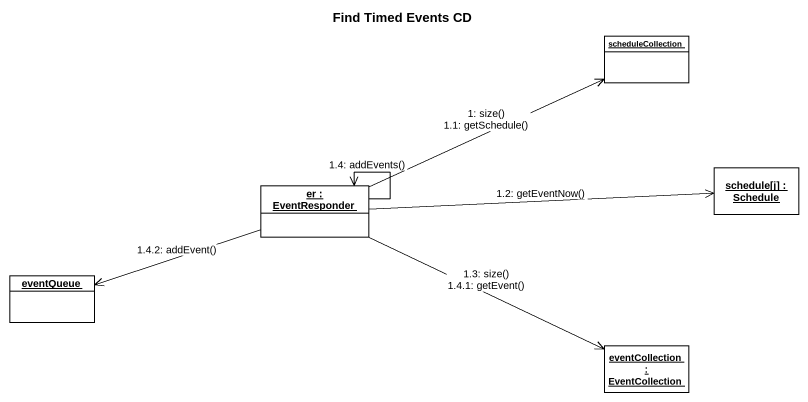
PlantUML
@startuml
title Find Timed Events CD
hide circle
hide empty members
object scheduleCollection
object "schedule[j] : Schedule" as schedule_j
object "er : EventResponder" as er
object eventQueue
object "eventCollection : EventCollection" as eventCollection
er -right-> scheduleCollection : 1: size()\n1.1: getSchedule()
er -right-> schedule_j : 1.2: getEventNow()
er -right-> eventCollection : 1.3: size()\n1.4.1: getEvent()
er --> er : 1.4: addEvents()
er -left-> eventQueue : 1.4.2: addEvent()
@enduml
